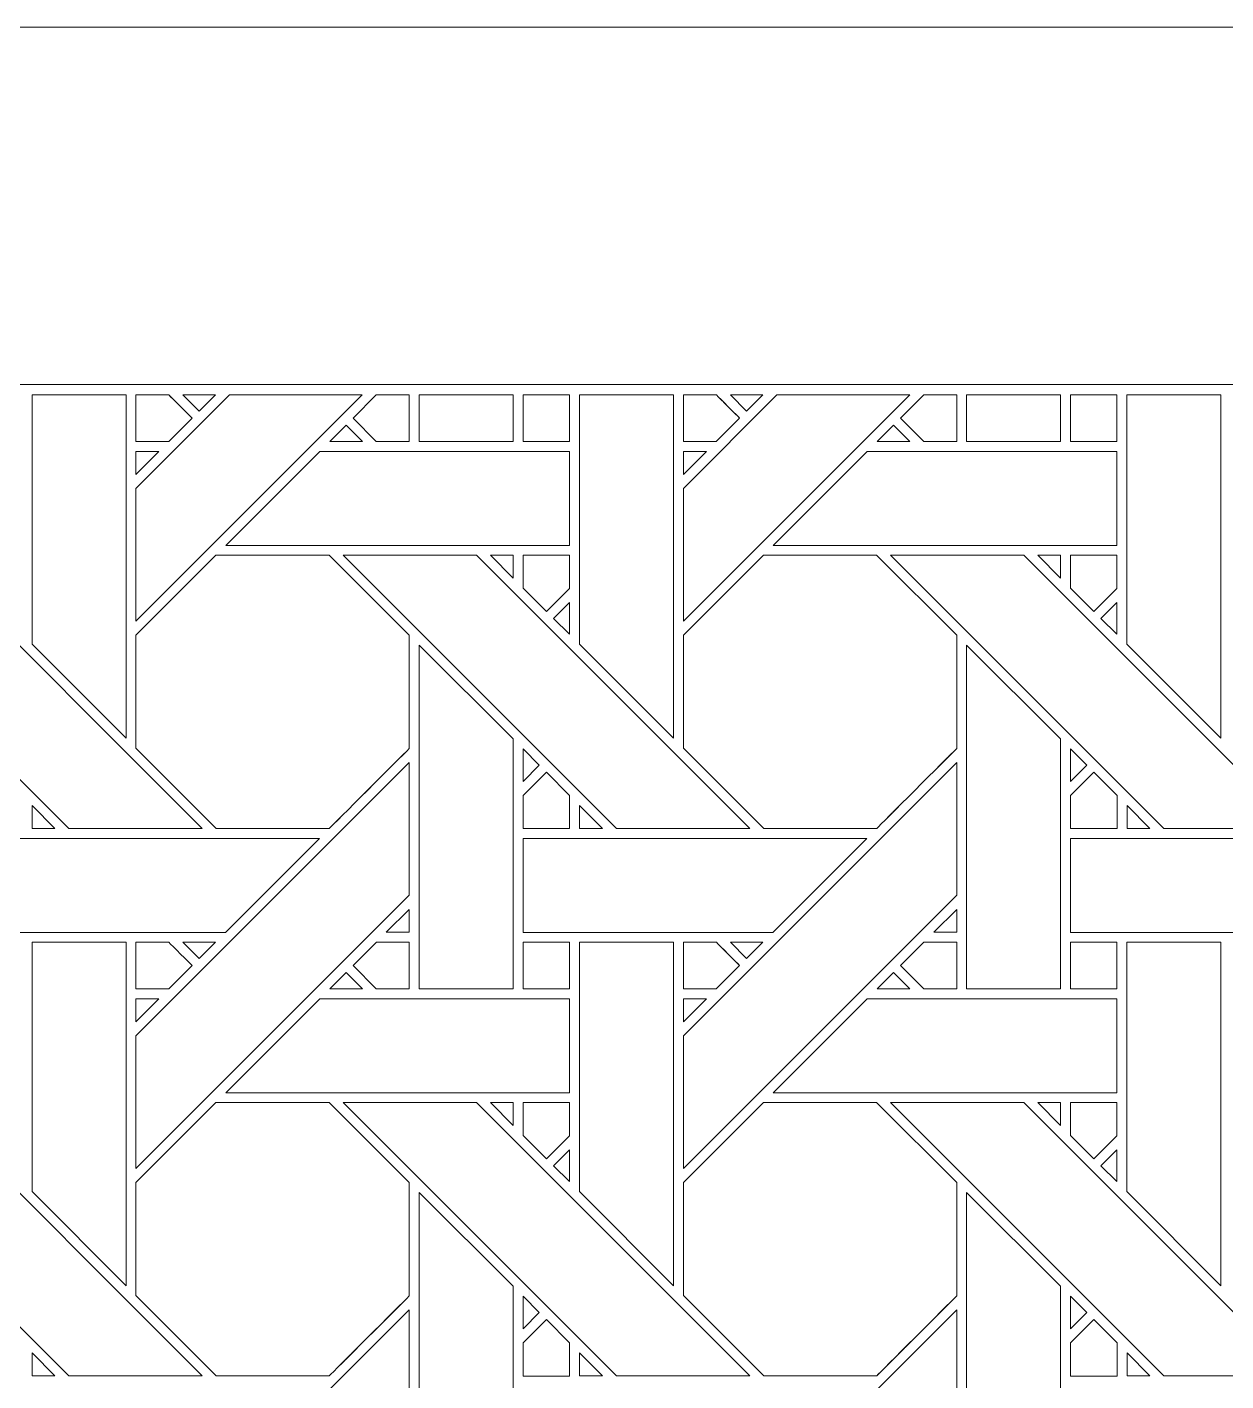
# Model space of a CAD drawing. Header units: inches. Extents: x 4.4 to 20.4, y 5.1 to 13.1.
# Drawn here: x 14.329 to 16.407, y 10.748 to 13.095 of the extents above; entities that cross this region are included whole.
import ezdxf

# ---------------------------------------------------------------- set-up
doc = ezdxf.new("R2010")
doc.units = ezdxf.units.IN
doc.header["$MEASUREMENT"] = 0
doc.layers.add('Design', color=7, linetype='Continuous', lineweight=0)

msp = doc.modelspace()

# ---------------------------------------------------------------- linework, layer by layer
at = {"layer": 'Design'}
for points, knots in [([(4.3829, 13.0948), (4.3829, 13.0948), (4.3829, 5.0948), (4.3829, 5.0948), (4.3829, 5.0948), (20.3829, 5.0948), (20.3829, 5.0948), (20.3829, 5.0948), (20.3829, 13.0948), (20.3829, 13.0948), (20.3829, 13.0948), (4.3829, 13.0948), (4.3829, 13.0948)], [0, 0, 0, 0, 1, 1, 1, 2, 2, 2, 3, 3, 3, 4, 4, 4, 4]), ([(5.0119, 5.7183), (5.0119, 5.7183), (19.7539, 5.7183), (19.7539, 5.7183), (19.7539, 5.7183), (19.7539, 12.4753), (19.7539, 12.4753), (19.7539, 12.4753), (5.0119, 12.4753), (5.0119, 12.4753), (5.0119, 12.4753), (5.0119, 5.7183), (5.0119, 5.7183)], [0, 0, 0, 0, 1, 1, 1, 2, 2, 2, 3, 3, 3, 4, 4, 4, 4]), ([(14.3378, 12.4572), (14.3378, 12.4572), (14.5007, 12.4572), (14.5007, 12.4572), (14.5007, 12.4572), (14.5007, 11.8621), (14.5007, 11.8621), (14.5007, 11.8621), (14.3378, 12.025), (14.3378, 12.025), (14.3378, 12.025), (14.3378, 12.4572), (14.3378, 12.4572)], [0, 0, 0, 0, 1, 1, 1, 2, 2, 2, 3, 3, 3, 4, 4, 4, 4]), ([(14.6153, 12.4169), (14.6153, 12.4169), (14.5748, 12.3765), (14.5748, 12.3765), (14.5748, 12.3765), (14.5179, 12.3765), (14.5179, 12.3765), (14.5179, 12.3765), (14.5179, 12.4572), (14.5179, 12.4572), (14.5179, 12.4572), (14.575, 12.4572), (14.575, 12.4572), (14.5802, 12.452), (14.6108, 12.4213), (14.6153, 12.4169)], [0, 0, 0, 0, 1, 1, 1, 2, 2, 2, 3, 3, 3, 4, 4, 4, 5, 5, 5, 5]), ([(14.5179, 12.2951), (14.5179, 12.2951), (14.68, 12.4572), (14.68, 12.4572), (14.68, 12.4572), (14.9101, 12.4572), (14.9101, 12.4572), (14.9101, 12.4572), (14.5179, 12.065), (14.5179, 12.065), (14.5179, 12.065), (14.5179, 12.2951), (14.5179, 12.2951)], [0, 0, 0, 0, 1, 1, 1, 2, 2, 2, 3, 3, 3, 4, 4, 4, 4]), ([(14.5179, 12.4572), (14.5179, 12.4572), (14.575, 12.4572), (14.575, 12.4572), (14.5803, 12.4519), (14.611, 12.4212), (14.6153, 12.4169), (14.6153, 12.4169), (14.5748, 12.3765), (14.5748, 12.3765), (14.5748, 12.3765), (14.5179, 12.3765), (14.5179, 12.3765), (14.5179, 12.3765), (14.5179, 12.4572), (14.5179, 12.4572)], [0, 0, 0, 0, 1, 1, 1, 2, 2, 2, 3, 3, 3, 4, 4, 4, 5, 5, 5, 5]), ([(14.6558, 12.4572), (14.6558, 12.4572), (14.6275, 12.429), (14.6275, 12.429), (14.6275, 12.429), (14.5993, 12.4572), (14.5993, 12.4572), (14.5993, 12.4572), (14.6558, 12.4572), (14.6558, 12.4572)], [0, 0, 0, 0, 1, 1, 1, 2, 2, 2, 3, 3, 3, 3]), ([(14.9915, 12.4572), (14.9915, 12.4572), (14.9915, 12.3764), (14.9915, 12.3764), (14.9915, 12.3764), (14.9344, 12.3764), (14.9344, 12.3764), (14.9344, 12.3764), (14.8941, 12.4168), (14.8941, 12.4168), (14.8941, 12.4168), (14.9344, 12.4572), (14.9344, 12.4572), (14.9344, 12.4572), (14.9915, 12.4572), (14.9915, 12.4572)], [0, 0, 0, 0, 1, 1, 1, 2, 2, 2, 3, 3, 3, 4, 4, 4, 5, 5, 5, 5]), ([(14.9915, 12.4572), (14.9915, 12.4572), (14.9915, 12.3764), (14.9915, 12.3764), (14.9915, 12.3764), (14.9344, 12.3764), (14.9344, 12.3764), (14.9344, 12.3764), (14.8941, 12.4168), (14.8941, 12.4168), (14.8941, 12.4168), (14.9344, 12.4572), (14.9344, 12.4572), (14.9344, 12.4572), (14.9915, 12.4572), (14.9915, 12.4572)], [0, 0, 0, 0, 1, 1, 1, 2, 2, 2, 3, 3, 3, 4, 4, 4, 5, 5, 5, 5]), ([(15.0087, 12.4572), (15.0087, 12.4572), (15.1714, 12.4572), (15.1714, 12.4572), (15.1714, 12.4572), (15.1714, 12.3764), (15.1714, 12.3764), (15.1714, 12.3764), (15.0087, 12.3764), (15.0087, 12.3764), (15.0087, 12.3764), (15.0087, 12.4572), (15.0087, 12.4572)], [0, 0, 0, 0, 1, 1, 1, 2, 2, 2, 3, 3, 3, 4, 4, 4, 4]), ([(15.269, 12.3764), (15.269, 12.3764), (15.1887, 12.3764), (15.1887, 12.3764), (15.1887, 12.3764), (15.1887, 12.4572), (15.1887, 12.4572), (15.1887, 12.4572), (15.269, 12.4572), (15.269, 12.4572), (15.269, 12.4572), (15.269, 12.3764), (15.269, 12.3764)], [0, 0, 0, 0, 1, 1, 1, 2, 2, 2, 3, 3, 3, 4, 4, 4, 4]), ([(15.1887, 12.4572), (15.1887, 12.4572), (15.269, 12.4572), (15.269, 12.4572), (15.269, 12.4572), (15.269, 12.3764), (15.269, 12.3764), (15.269, 12.3764), (15.1887, 12.3764), (15.1887, 12.3764), (15.1887, 12.3764), (15.1887, 12.4572), (15.1887, 12.4572)], [0, 0, 0, 0, 1, 1, 1, 2, 2, 2, 3, 3, 3, 4, 4, 4, 4]), ([(15.2865, 12.4572), (15.2865, 12.4572), (15.4494, 12.4572), (15.4494, 12.4572), (15.4494, 12.4572), (15.4494, 11.8621), (15.4494, 11.8621), (15.4494, 11.8621), (15.2865, 12.025), (15.2865, 12.025), (15.2865, 12.025), (15.2865, 12.4572), (15.2865, 12.4572)], [0, 0, 0, 0, 1, 1, 1, 2, 2, 2, 3, 3, 3, 4, 4, 4, 4]), ([(15.564, 12.4169), (15.564, 12.4169), (15.5236, 12.3765), (15.5236, 12.3765), (15.5236, 12.3765), (15.4666, 12.3765), (15.4666, 12.3765), (15.4666, 12.3765), (15.4666, 12.4572), (15.4666, 12.4572), (15.4666, 12.4572), (15.5237, 12.4572), (15.5237, 12.4572), (15.5289, 12.452), (15.5596, 12.4213), (15.564, 12.4169)], [0, 0, 0, 0, 1, 1, 1, 2, 2, 2, 3, 3, 3, 4, 4, 4, 5, 5, 5, 5]), ([(15.4666, 12.2951), (15.4666, 12.2951), (15.6287, 12.4572), (15.6287, 12.4572), (15.6287, 12.4572), (15.8588, 12.4572), (15.8588, 12.4572), (15.8588, 12.4572), (15.4666, 12.065), (15.4666, 12.065), (15.4666, 12.065), (15.4666, 12.2951), (15.4666, 12.2951)], [0, 0, 0, 0, 1, 1, 1, 2, 2, 2, 3, 3, 3, 4, 4, 4, 4]), ([(15.4666, 12.4572), (15.4666, 12.4572), (15.5237, 12.4572), (15.5237, 12.4572), (15.5294, 12.4516), (15.564, 12.4169), (15.564, 12.4169), (15.564, 12.4169), (15.5236, 12.3765), (15.5236, 12.3765), (15.5236, 12.3765), (15.4666, 12.3765), (15.4666, 12.3765), (15.4666, 12.3765), (15.4666, 12.4572), (15.4666, 12.4572)], [0, 0, 0, 0, 1, 1, 1, 2, 2, 2, 3, 3, 3, 4, 4, 4, 5, 5, 5, 5]), ([(15.6045, 12.4572), (15.6045, 12.4572), (15.5762, 12.429), (15.5762, 12.429), (15.5762, 12.429), (15.548, 12.4572), (15.548, 12.4572), (15.548, 12.4572), (15.6045, 12.4572), (15.6045, 12.4572)], [0, 0, 0, 0, 1, 1, 1, 2, 2, 2, 3, 3, 3, 3]), ([(15.9403, 12.4572), (15.9403, 12.4572), (15.9403, 12.3764), (15.9403, 12.3764), (15.9403, 12.3764), (15.8832, 12.3764), (15.8832, 12.3764), (15.8832, 12.3764), (15.8428, 12.4168), (15.8428, 12.4168), (15.8428, 12.4168), (15.8832, 12.4572), (15.8832, 12.4572), (15.8832, 12.4572), (15.9403, 12.4572), (15.9403, 12.4572)], [0, 0, 0, 0, 1, 1, 1, 2, 2, 2, 3, 3, 3, 4, 4, 4, 5, 5, 5, 5]), ([(15.9403, 12.4572), (15.9403, 12.4572), (15.9403, 12.3764), (15.9403, 12.3764), (15.9403, 12.3764), (15.8832, 12.3764), (15.8832, 12.3764), (15.8832, 12.3764), (15.8428, 12.4168), (15.8428, 12.4168), (15.8428, 12.4168), (15.8832, 12.4572), (15.8832, 12.4572), (15.8832, 12.4572), (15.9403, 12.4572), (15.9403, 12.4572)], [0, 0, 0, 0, 1, 1, 1, 2, 2, 2, 3, 3, 3, 4, 4, 4, 5, 5, 5, 5]), ([(15.9574, 12.4572), (15.9574, 12.4572), (16.1201, 12.4572), (16.1201, 12.4572), (16.1201, 12.4572), (16.1201, 12.3764), (16.1201, 12.3764), (16.1201, 12.3764), (15.9574, 12.3764), (15.9574, 12.3764), (15.9574, 12.3764), (15.9574, 12.4572), (15.9574, 12.4572)], [0, 0, 0, 0, 1, 1, 1, 2, 2, 2, 3, 3, 3, 4, 4, 4, 4]), ([(16.2177, 12.3764), (16.2177, 12.3764), (16.1375, 12.3764), (16.1375, 12.3764), (16.1375, 12.3764), (16.1375, 12.4572), (16.1375, 12.4572), (16.1375, 12.4572), (16.2177, 12.4572), (16.2177, 12.4572), (16.2177, 12.4572), (16.2177, 12.3764), (16.2177, 12.3764)], [0, 0, 0, 0, 1, 1, 1, 2, 2, 2, 3, 3, 3, 4, 4, 4, 4]), ([(16.1375, 12.4572), (16.1375, 12.4572), (16.2177, 12.4572), (16.2177, 12.4572), (16.2177, 12.4572), (16.2177, 12.3764), (16.2177, 12.3764), (16.2177, 12.3764), (16.1375, 12.3764), (16.1375, 12.3764), (16.1375, 12.3764), (16.1375, 12.4572), (16.1375, 12.4572)], [0, 0, 0, 0, 1, 1, 1, 2, 2, 2, 3, 3, 3, 4, 4, 4, 4]), ([(16.2352, 12.4572), (16.2352, 12.4572), (16.3982, 12.4572), (16.3982, 12.4572), (16.3982, 12.4572), (16.3982, 11.8621), (16.3982, 11.8621), (16.3982, 11.8621), (16.2352, 12.025), (16.2352, 12.025), (16.2352, 12.025), (16.2352, 12.4572), (16.2352, 12.4572)], [0, 0, 0, 0, 1, 1, 1, 2, 2, 2, 3, 3, 3, 4, 4, 4, 4]), ([(14.8537, 12.3764), (14.8537, 12.3764), (14.8819, 12.4047), (14.8819, 12.4047), (14.8819, 12.4047), (14.9102, 12.3764), (14.9102, 12.3764), (14.9102, 12.3764), (14.8537, 12.3764), (14.8537, 12.3764)], [0, 0, 0, 0, 1, 1, 1, 2, 2, 2, 3, 3, 3, 3]), ([(15.8024, 12.3764), (15.8024, 12.3764), (15.8307, 12.4047), (15.8307, 12.4047), (15.8307, 12.4047), (15.8589, 12.3764), (15.8589, 12.3764), (15.8589, 12.3764), (15.8024, 12.3764), (15.8024, 12.3764)], [0, 0, 0, 0, 1, 1, 1, 2, 2, 2, 3, 3, 3, 3]), ([(14.5179, 12.3593), (14.5179, 12.3593), (14.5577, 12.3593), (14.5577, 12.3593), (14.5577, 12.3593), (14.5179, 12.3194), (14.5179, 12.3194), (14.5179, 12.3194), (14.5179, 12.3593), (14.5179, 12.3593)], [0, 0, 0, 0, 1, 1, 1, 2, 2, 2, 3, 3, 3, 3]), ([(15.269, 12.3593), (15.269, 12.3593), (15.269, 12.1965), (15.269, 12.1965), (15.269, 12.1965), (14.6737, 12.1965), (14.6737, 12.1965), (14.6737, 12.1965), (14.8365, 12.3593), (14.8365, 12.3593), (14.8365, 12.3593), (15.269, 12.3593), (15.269, 12.3593)], [0, 0, 0, 0, 1, 1, 1, 2, 2, 2, 3, 3, 3, 4, 4, 4, 4]), ([(15.4666, 12.3593), (15.4666, 12.3593), (15.5064, 12.3593), (15.5064, 12.3593), (15.5064, 12.3593), (15.4666, 12.3195), (15.4666, 12.3195), (15.4666, 12.3195), (15.4666, 12.3593), (15.4666, 12.3593)], [0, 0, 0, 0, 1, 1, 1, 2, 2, 2, 3, 3, 3, 3]), ([(16.2177, 12.3593), (16.2177, 12.3593), (16.2177, 12.1965), (16.2177, 12.1965), (16.2177, 12.1965), (15.6224, 12.1965), (15.6224, 12.1965), (15.6224, 12.1965), (15.7853, 12.3593), (15.7853, 12.3593), (15.7853, 12.3593), (16.2177, 12.3593), (16.2177, 12.3593)], [0, 0, 0, 0, 1, 1, 1, 2, 2, 2, 3, 3, 3, 4, 4, 4, 4]), ([(14.6329, 11.7057), (14.6329, 11.7057), (14.4018, 11.7057), (14.4018, 11.7057), (14.4018, 11.7057), (13.9283, 12.1793), (13.9283, 12.1793), (13.9283, 12.1793), (14.1592, 12.1793), (14.1592, 12.1793), (14.1592, 12.1793), (14.6329, 11.7057), (14.6329, 11.7057)], [0, 0, 0, 0, 1, 1, 1, 2, 2, 2, 3, 3, 3, 4, 4, 4, 4]), ([(14.8528, 11.7057), (14.8528, 11.7057), (14.6571, 11.7057), (14.6571, 11.7057), (14.6571, 11.7057), (14.5179, 11.845), (14.5179, 11.845), (14.5179, 11.845), (14.5179, 12.0406), (14.5179, 12.0406), (14.5179, 12.0406), (14.6566, 12.1794), (14.6566, 12.1794), (14.6566, 12.1794), (14.8528, 12.1794), (14.8528, 12.1794), (14.8528, 12.1794), (14.9915, 12.0406), (14.9915, 12.0406), (14.9915, 12.0406), (14.9915, 11.8444), (14.9915, 11.8444), (14.9737, 11.8265), (14.8618, 11.7147), (14.8528, 11.7057)], [0, 0, 0, 0, 1, 1, 1, 2, 2, 2, 3, 3, 3, 4, 4, 4, 5, 5, 5, 6, 6, 6, 7, 7, 7, 8, 8, 8, 8]), ([(14.8528, 12.1794), (14.8528, 12.1794), (14.9915, 12.0406), (14.9915, 12.0406), (14.9915, 12.0406), (14.9915, 11.8444), (14.9915, 11.8444), (14.9738, 11.8266), (14.8619, 11.7148), (14.8528, 11.7057), (14.8528, 11.7057), (14.6571, 11.7057), (14.6571, 11.7057), (14.6571, 11.7057), (14.5179, 11.845), (14.5179, 11.845), (14.5179, 11.845), (14.5179, 12.0406), (14.5179, 12.0406), (14.5179, 12.0406), (14.6566, 12.1794), (14.6566, 12.1794), (14.6566, 12.1794), (14.8528, 12.1794), (14.8528, 12.1794)], [0, 0, 0, 0, 1, 1, 1, 2, 2, 2, 3, 3, 3, 4, 4, 4, 5, 5, 5, 6, 6, 6, 7, 7, 7, 8, 8, 8, 8]), ([(15.5816, 11.7057), (15.5816, 11.7057), (15.3506, 11.7057), (15.3506, 11.7057), (15.3506, 11.7057), (14.877, 12.1793), (14.877, 12.1793), (14.877, 12.1793), (15.1079, 12.1793), (15.1079, 12.1793), (15.1079, 12.1793), (15.5816, 11.7057), (15.5816, 11.7057)], [0, 0, 0, 0, 1, 1, 1, 2, 2, 2, 3, 3, 3, 4, 4, 4, 4]), ([(15.1321, 12.1793), (15.1321, 12.1793), (15.1715, 12.1793), (15.1715, 12.1793), (15.1715, 12.1793), (15.1715, 12.1395), (15.1715, 12.1395), (15.1715, 12.1395), (15.1321, 12.1793), (15.1321, 12.1793)], [0, 0, 0, 0, 1, 1, 1, 2, 2, 2, 3, 3, 3, 3]), ([(15.1887, 12.1222), (15.1887, 12.1222), (15.1887, 12.1794), (15.1887, 12.1794), (15.1887, 12.1794), (15.269, 12.1794), (15.269, 12.1794), (15.269, 12.1794), (15.269, 12.1218), (15.269, 12.1218), (15.269, 12.1218), (15.2291, 12.0818), (15.2291, 12.0818), (15.2291, 12.0818), (15.1887, 12.1222), (15.1887, 12.1222)], [0, 0, 0, 0, 1, 1, 1, 2, 2, 2, 3, 3, 3, 4, 4, 4, 5, 5, 5, 5]), ([(15.269, 12.1218), (15.269, 12.1218), (15.2291, 12.0818), (15.2291, 12.0818), (15.2291, 12.0818), (15.1887, 12.1222), (15.1887, 12.1222), (15.1887, 12.1222), (15.1887, 12.1794), (15.1887, 12.1794), (15.1887, 12.1794), (15.269, 12.1794), (15.269, 12.1794), (15.269, 12.1794), (15.269, 12.1218), (15.269, 12.1218)], [0, 0, 0, 0, 1, 1, 1, 2, 2, 2, 3, 3, 3, 4, 4, 4, 5, 5, 5, 5]), ([(15.8016, 11.7057), (15.8016, 11.7057), (15.6058, 11.7057), (15.6058, 11.7057), (15.6058, 11.7057), (15.4666, 11.845), (15.4666, 11.845), (15.4666, 11.845), (15.4666, 12.0406), (15.4666, 12.0406), (15.4666, 12.0406), (15.6053, 12.1794), (15.6053, 12.1794), (15.6053, 12.1794), (15.8015, 12.1794), (15.8015, 12.1794), (15.8015, 12.1794), (15.9403, 12.0406), (15.9403, 12.0406), (15.9403, 12.0406), (15.9403, 11.8444), (15.9403, 11.8444), (15.9225, 11.8265), (15.8105, 11.7147), (15.8016, 11.7057)], [0, 0, 0, 0, 1, 1, 1, 2, 2, 2, 3, 3, 3, 4, 4, 4, 5, 5, 5, 6, 6, 6, 7, 7, 7, 8, 8, 8, 8]), ([(15.8015, 12.1794), (15.8015, 12.1794), (15.9403, 12.0406), (15.9403, 12.0406), (15.9403, 12.0406), (15.9403, 11.8444), (15.9403, 11.8444), (15.9226, 11.8266), (15.8107, 11.7149), (15.8016, 11.7057), (15.8016, 11.7057), (15.6058, 11.7057), (15.6058, 11.7057), (15.6058, 11.7057), (15.4666, 11.845), (15.4666, 11.845), (15.4666, 11.845), (15.4666, 12.0406), (15.4666, 12.0406), (15.4666, 12.0406), (15.6053, 12.1794), (15.6053, 12.1794), (15.6053, 12.1794), (15.8015, 12.1794), (15.8015, 12.1794)], [0, 0, 0, 0, 1, 1, 1, 2, 2, 2, 3, 3, 3, 4, 4, 4, 5, 5, 5, 6, 6, 6, 7, 7, 7, 8, 8, 8, 8]), ([(16.5303, 11.7057), (16.5303, 11.7057), (16.2993, 11.7057), (16.2993, 11.7057), (16.2993, 11.7057), (15.8257, 12.1793), (15.8257, 12.1793), (15.8257, 12.1793), (16.0567, 12.1793), (16.0567, 12.1793), (16.0567, 12.1793), (16.5303, 11.7057), (16.5303, 11.7057)], [0, 0, 0, 0, 1, 1, 1, 2, 2, 2, 3, 3, 3, 4, 4, 4, 4]), ([(16.0808, 12.1793), (16.0808, 12.1793), (16.1202, 12.1793), (16.1202, 12.1793), (16.1202, 12.1793), (16.1202, 12.1395), (16.1202, 12.1395), (16.1202, 12.1395), (16.0808, 12.1793), (16.0808, 12.1793)], [0, 0, 0, 0, 1, 1, 1, 2, 2, 2, 3, 3, 3, 3]), ([(16.1375, 12.1222), (16.1375, 12.1222), (16.1375, 12.1794), (16.1375, 12.1794), (16.1375, 12.1794), (16.2177, 12.1794), (16.2177, 12.1794), (16.2177, 12.1794), (16.2177, 12.1218), (16.2177, 12.1218), (16.2177, 12.1218), (16.1778, 12.0818), (16.1778, 12.0818), (16.1778, 12.0818), (16.1375, 12.1222), (16.1375, 12.1222)], [0, 0, 0, 0, 1, 1, 1, 2, 2, 2, 3, 3, 3, 4, 4, 4, 5, 5, 5, 5]), ([(16.2177, 12.1218), (16.2177, 12.1218), (16.1778, 12.0818), (16.1778, 12.0818), (16.1778, 12.0818), (16.1375, 12.1222), (16.1375, 12.1222), (16.1375, 12.1222), (16.1375, 12.1794), (16.1375, 12.1794), (16.1375, 12.1794), (16.2177, 12.1794), (16.2177, 12.1794), (16.2177, 12.1794), (16.2177, 12.1218), (16.2177, 12.1218)], [0, 0, 0, 0, 1, 1, 1, 2, 2, 2, 3, 3, 3, 4, 4, 4, 5, 5, 5, 5]), ([(15.2412, 12.0697), (15.2412, 12.0697), (15.269, 12.0975), (15.269, 12.0975), (15.269, 12.0975), (15.269, 12.0423), (15.269, 12.0423), (15.269, 12.0423), (15.2412, 12.0697), (15.2412, 12.0697)], [0, 0, 0, 0, 1, 1, 1, 2, 2, 2, 3, 3, 3, 3]), ([(16.1899, 12.0697), (16.1899, 12.0697), (16.2177, 12.0975), (16.2177, 12.0975), (16.2177, 12.0975), (16.2177, 12.0423), (16.2177, 12.0423), (16.2177, 12.0423), (16.1899, 12.0697), (16.1899, 12.0697)], [0, 0, 0, 0, 1, 1, 1, 2, 2, 2, 3, 3, 3, 3]), ([(15.0087, 11.4277), (15.0087, 11.4277), (15.0087, 12.0235), (15.0087, 12.0235), (15.0087, 12.0235), (15.1714, 11.8614), (15.1714, 11.8614), (15.1714, 11.8614), (15.1714, 11.4277), (15.1714, 11.4277), (15.1714, 11.4277), (15.0087, 11.4277), (15.0087, 11.4277)], [0, 0, 0, 0, 1, 1, 1, 2, 2, 2, 3, 3, 3, 4, 4, 4, 4]), ([(15.9574, 11.4277), (15.9574, 11.4277), (15.9574, 12.0235), (15.9574, 12.0235), (15.9574, 12.0235), (16.1201, 11.8614), (16.1201, 11.8614), (16.1201, 11.8614), (16.1201, 11.4277), (16.1201, 11.4277), (16.1201, 11.4277), (15.9574, 11.4277), (15.9574, 11.4277)], [0, 0, 0, 0, 1, 1, 1, 2, 2, 2, 3, 3, 3, 4, 4, 4, 4]), ([(15.1887, 11.7871), (15.1887, 11.7871), (15.1887, 11.8439), (15.1887, 11.8439), (15.1887, 11.8439), (15.2169, 11.8153), (15.2169, 11.8153), (15.2169, 11.8153), (15.1887, 11.7871), (15.1887, 11.7871)], [0, 0, 0, 0, 1, 1, 1, 2, 2, 2, 3, 3, 3, 3]), ([(16.1374, 11.7871), (16.1374, 11.7871), (16.1374, 11.8439), (16.1374, 11.8439), (16.1374, 11.8439), (16.1656, 11.8153), (16.1656, 11.8153), (16.1656, 11.8153), (16.1374, 11.7871), (16.1374, 11.7871)], [0, 0, 0, 0, 1, 1, 1, 2, 2, 2, 3, 3, 3, 3]), ([(14.9915, 11.5899), (14.9915, 11.5899), (14.5179, 11.1163), (14.5179, 11.1163), (14.5179, 11.1163), (14.5179, 11.3464), (14.5179, 11.3464), (14.5179, 11.3464), (14.9915, 11.82), (14.9915, 11.82), (14.9915, 11.82), (14.9915, 11.5899), (14.9915, 11.5899)], [0, 0, 0, 0, 1, 1, 1, 2, 2, 2, 3, 3, 3, 4, 4, 4, 4]), ([(15.1887, 11.7055), (15.1887, 11.7055), (15.1887, 11.7628), (15.1887, 11.7628), (15.1887, 11.7628), (15.2291, 11.8031), (15.2291, 11.8031), (15.2291, 11.8031), (15.2694, 11.7628), (15.2694, 11.7628), (15.2694, 11.7628), (15.2694, 11.7055), (15.2694, 11.7055), (15.2694, 11.7055), (15.1887, 11.7055), (15.1887, 11.7055)], [0, 0, 0, 0, 1, 1, 1, 2, 2, 2, 3, 3, 3, 4, 4, 4, 5, 5, 5, 5]), ([(15.2291, 11.8031), (15.2291, 11.8031), (15.2694, 11.7628), (15.2694, 11.7628), (15.2694, 11.7628), (15.2694, 11.7055), (15.2694, 11.7055), (15.2694, 11.7055), (15.1887, 11.7055), (15.1887, 11.7055), (15.1887, 11.7055), (15.1887, 11.7628), (15.1887, 11.7628), (15.1887, 11.7628), (15.2291, 11.8031), (15.2291, 11.8031)], [0, 0, 0, 0, 1, 1, 1, 2, 2, 2, 3, 3, 3, 4, 4, 4, 5, 5, 5, 5]), ([(15.9403, 11.5899), (15.9403, 11.5899), (15.4666, 11.1163), (15.4666, 11.1163), (15.4666, 11.1163), (15.4666, 11.3464), (15.4666, 11.3464), (15.4666, 11.3464), (15.9403, 11.82), (15.9403, 11.82), (15.9403, 11.82), (15.9403, 11.5899), (15.9403, 11.5899)], [0, 0, 0, 0, 1, 1, 1, 2, 2, 2, 3, 3, 3, 4, 4, 4, 4]), ([(16.1375, 11.7055), (16.1375, 11.7055), (16.1375, 11.7628), (16.1375, 11.7628), (16.1375, 11.7628), (16.1778, 11.8031), (16.1778, 11.8031), (16.1778, 11.8031), (16.2181, 11.7628), (16.2181, 11.7628), (16.2181, 11.7628), (16.2181, 11.7055), (16.2181, 11.7055), (16.2181, 11.7055), (16.1375, 11.7055), (16.1375, 11.7055)], [0, 0, 0, 0, 1, 1, 1, 2, 2, 2, 3, 3, 3, 4, 4, 4, 5, 5, 5, 5]), ([(16.2181, 11.7055), (16.2181, 11.7055), (16.1375, 11.7055), (16.1375, 11.7055), (16.1375, 11.7055), (16.1375, 11.7628), (16.1375, 11.7628), (16.1375, 11.7628), (16.1778, 11.8031), (16.1778, 11.8031), (16.1778, 11.8031), (16.2181, 11.7628), (16.2181, 11.7628), (16.2181, 11.7628), (16.2181, 11.7055), (16.2181, 11.7055)], [0, 0, 0, 0, 1, 1, 1, 2, 2, 2, 3, 3, 3, 4, 4, 4, 5, 5, 5, 5]), ([(14.3379, 11.7057), (14.3379, 11.7057), (14.3379, 11.7455), (14.3379, 11.7455), (14.3379, 11.7455), (14.3776, 11.7057), (14.3776, 11.7057), (14.3776, 11.7057), (14.3379, 11.7057), (14.3379, 11.7057)], [0, 0, 0, 0, 1, 1, 1, 2, 2, 2, 3, 3, 3, 3]), ([(15.2866, 11.7057), (15.2866, 11.7057), (15.2866, 11.7455), (15.2866, 11.7455), (15.2866, 11.7455), (15.3264, 11.7057), (15.3264, 11.7057), (15.3264, 11.7057), (15.2866, 11.7057), (15.2866, 11.7057)], [0, 0, 0, 0, 1, 1, 1, 2, 2, 2, 3, 3, 3, 3]), ([(16.2354, 11.7057), (16.2354, 11.7057), (16.2354, 11.7455), (16.2354, 11.7455), (16.2354, 11.7455), (16.2751, 11.7057), (16.2751, 11.7057), (16.2751, 11.7057), (16.2354, 11.7057), (16.2354, 11.7057)], [0, 0, 0, 0, 1, 1, 1, 2, 2, 2, 3, 3, 3, 3]), ([(14.8357, 11.6884), (14.8357, 11.6884), (14.673, 11.5257), (14.673, 11.5257), (14.673, 11.5257), (14.24, 11.5257), (14.24, 11.5257), (14.24, 11.5257), (14.24, 11.6884), (14.24, 11.6884), (14.24, 11.6884), (14.8357, 11.6884), (14.8357, 11.6884)], [0, 0, 0, 0, 1, 1, 1, 2, 2, 2, 3, 3, 3, 4, 4, 4, 4]), ([(15.7844, 11.6884), (15.7844, 11.6884), (15.6217, 11.5257), (15.6217, 11.5257), (15.6217, 11.5257), (15.1887, 11.5257), (15.1887, 11.5257), (15.1887, 11.5257), (15.1887, 11.6884), (15.1887, 11.6884), (15.1887, 11.6884), (15.7844, 11.6884), (15.7844, 11.6884)], [0, 0, 0, 0, 1, 1, 1, 2, 2, 2, 3, 3, 3, 4, 4, 4, 4]), ([(16.7332, 11.6884), (16.7332, 11.6884), (16.5704, 11.5257), (16.5704, 11.5257), (16.5704, 11.5257), (16.1375, 11.5257), (16.1375, 11.5257), (16.1375, 11.5257), (16.1375, 11.6884), (16.1375, 11.6884), (16.1375, 11.6884), (16.7332, 11.6884), (16.7332, 11.6884)], [0, 0, 0, 0, 1, 1, 1, 2, 2, 2, 3, 3, 3, 4, 4, 4, 4]), ([(14.9517, 11.5258), (14.9517, 11.5258), (14.9915, 11.5655), (14.9915, 11.5655), (14.9915, 11.5655), (14.9915, 11.5258), (14.9915, 11.5258), (14.9915, 11.5258), (14.9517, 11.5258), (14.9517, 11.5258)], [0, 0, 0, 0, 1, 1, 1, 2, 2, 2, 3, 3, 3, 3]), ([(15.9005, 11.5258), (15.9005, 11.5258), (15.9403, 11.5655), (15.9403, 11.5655), (15.9403, 11.5655), (15.9403, 11.5258), (15.9403, 11.5258), (15.9403, 11.5258), (15.9005, 11.5258), (15.9005, 11.5258)], [0, 0, 0, 0, 1, 1, 1, 2, 2, 2, 3, 3, 3, 3]), ([(14.3378, 11.0763), (14.3378, 11.0763), (14.3378, 11.5085), (14.3378, 11.5085), (14.3378, 11.5085), (14.5007, 11.5085), (14.5007, 11.5085), (14.5007, 11.5085), (14.5007, 10.9133), (14.5007, 10.9133), (14.5007, 10.9133), (14.3378, 11.0763), (14.3378, 11.0763)], [0, 0, 0, 0, 1, 1, 1, 2, 2, 2, 3, 3, 3, 4, 4, 4, 4]), ([(14.5179, 11.4277), (14.5179, 11.4277), (14.5179, 11.5085), (14.5179, 11.5085), (14.5179, 11.5085), (14.5749, 11.5085), (14.5749, 11.5085), (14.5801, 11.5034), (14.6108, 11.4726), (14.6153, 11.4681), (14.6153, 11.4681), (14.5748, 11.4277), (14.5748, 11.4277), (14.5748, 11.4277), (14.5179, 11.4277), (14.5179, 11.4277)], [0, 0, 0, 0, 1, 1, 1, 2, 2, 2, 3, 3, 3, 4, 4, 4, 5, 5, 5, 5]), ([(14.6153, 11.4681), (14.6153, 11.4681), (14.5748, 11.4277), (14.5748, 11.4277), (14.5748, 11.4277), (14.5179, 11.4277), (14.5179, 11.4277), (14.5179, 11.4277), (14.5179, 11.5085), (14.5179, 11.5085), (14.5179, 11.5085), (14.5749, 11.5085), (14.5749, 11.5085), (14.58, 11.5035), (14.6107, 11.4727), (14.6153, 11.4681)], [0, 0, 0, 0, 1, 1, 1, 2, 2, 2, 3, 3, 3, 4, 4, 4, 5, 5, 5, 5]), ([(14.5993, 11.5085), (14.5993, 11.5085), (14.6557, 11.5085), (14.6557, 11.5085), (14.6557, 11.5085), (14.6275, 11.4803), (14.6275, 11.4803), (14.6275, 11.4803), (14.5993, 11.5085), (14.5993, 11.5085)], [0, 0, 0, 0, 1, 1, 1, 2, 2, 2, 3, 3, 3, 3]), ([(14.9344, 11.4277), (14.9344, 11.4277), (14.8941, 11.4681), (14.8941, 11.4681), (14.8941, 11.4681), (14.9345, 11.5085), (14.9345, 11.5085), (14.9345, 11.5085), (14.9915, 11.5085), (14.9915, 11.5085), (14.9915, 11.5085), (14.9915, 11.4277), (14.9915, 11.4277), (14.9915, 11.4277), (14.9344, 11.4277), (14.9344, 11.4277)], [0, 0, 0, 0, 1, 1, 1, 2, 2, 2, 3, 3, 3, 4, 4, 4, 5, 5, 5, 5]), ([(14.9915, 11.4277), (14.9915, 11.4277), (14.9344, 11.4277), (14.9344, 11.4277), (14.9344, 11.4277), (14.8941, 11.4681), (14.8941, 11.4681), (14.8941, 11.4681), (14.9345, 11.5085), (14.9345, 11.5085), (14.9345, 11.5085), (14.9915, 11.5085), (14.9915, 11.5085), (14.9915, 11.5085), (14.9915, 11.4277), (14.9915, 11.4277)], [0, 0, 0, 0, 1, 1, 1, 2, 2, 2, 3, 3, 3, 4, 4, 4, 5, 5, 5, 5]), ([(15.1887, 11.4277), (15.1887, 11.4277), (15.1887, 11.5085), (15.1887, 11.5085), (15.1887, 11.5085), (15.269, 11.5085), (15.269, 11.5085), (15.269, 11.5085), (15.269, 11.4277), (15.269, 11.4277), (15.269, 11.4277), (15.1887, 11.4277), (15.1887, 11.4277)], [0, 0, 0, 0, 1, 1, 1, 2, 2, 2, 3, 3, 3, 4, 4, 4, 4]), ([(15.1887, 11.4277), (15.1887, 11.4277), (15.1887, 11.5085), (15.1887, 11.5085), (15.1887, 11.5085), (15.269, 11.5085), (15.269, 11.5085), (15.269, 11.5085), (15.269, 11.4277), (15.269, 11.4277), (15.269, 11.4277), (15.1887, 11.4277), (15.1887, 11.4277)], [0, 0, 0, 0, 1, 1, 1, 2, 2, 2, 3, 3, 3, 4, 4, 4, 4]), ([(15.2865, 11.0763), (15.2865, 11.0763), (15.2865, 11.5085), (15.2865, 11.5085), (15.2865, 11.5085), (15.4494, 11.5085), (15.4494, 11.5085), (15.4494, 11.5085), (15.4494, 10.9133), (15.4494, 10.9133), (15.4494, 10.9133), (15.2865, 11.0763), (15.2865, 11.0763)], [0, 0, 0, 0, 1, 1, 1, 2, 2, 2, 3, 3, 3, 4, 4, 4, 4]), ([(15.4666, 11.4277), (15.4666, 11.4277), (15.4666, 11.5085), (15.4666, 11.5085), (15.4666, 11.5085), (15.5237, 11.5085), (15.5237, 11.5085), (15.5288, 11.5034), (15.5596, 11.4726), (15.564, 11.4681), (15.564, 11.4681), (15.5236, 11.4277), (15.5236, 11.4277), (15.5236, 11.4277), (15.4666, 11.4277), (15.4666, 11.4277)], [0, 0, 0, 0, 1, 1, 1, 2, 2, 2, 3, 3, 3, 4, 4, 4, 5, 5, 5, 5]), ([(15.5483, 11.4838), (15.5483, 11.4838), (15.564, 11.4681), (15.564, 11.4681), (15.564, 11.4681), (15.5236, 11.4277), (15.5236, 11.4277), (15.5236, 11.4277), (15.4666, 11.4277), (15.4666, 11.4277), (15.4666, 11.4277), (15.4666, 11.5085), (15.4666, 11.5085), (15.4666, 11.5085), (15.5237, 11.5085), (15.5237, 11.5085), (15.5291, 11.5031), (15.539, 11.4931), (15.5483, 11.4838)], [0, 0, 0, 0, 1, 1, 1, 2, 2, 2, 3, 3, 3, 4, 4, 4, 5, 5, 5, 6, 6, 6, 6]), ([(15.548, 11.5085), (15.548, 11.5085), (15.6045, 11.5085), (15.6045, 11.5085), (15.6045, 11.5085), (15.5762, 11.4803), (15.5762, 11.4803), (15.5762, 11.4803), (15.548, 11.5085), (15.548, 11.5085)], [0, 0, 0, 0, 1, 1, 1, 2, 2, 2, 3, 3, 3, 3]), ([(15.8832, 11.4277), (15.8832, 11.4277), (15.8428, 11.4681), (15.8428, 11.4681), (15.8428, 11.4681), (15.8832, 11.5085), (15.8832, 11.5085), (15.8832, 11.5085), (15.9403, 11.5085), (15.9403, 11.5085), (15.9403, 11.5085), (15.9403, 11.4277), (15.9403, 11.4277), (15.9403, 11.4277), (15.8832, 11.4277), (15.8832, 11.4277)], [0, 0, 0, 0, 1, 1, 1, 2, 2, 2, 3, 3, 3, 4, 4, 4, 5, 5, 5, 5]), ([(15.9403, 11.4277), (15.9403, 11.4277), (15.8832, 11.4277), (15.8832, 11.4277), (15.8832, 11.4277), (15.8428, 11.4681), (15.8428, 11.4681), (15.8428, 11.4681), (15.8832, 11.5085), (15.8832, 11.5085), (15.8832, 11.5085), (15.9403, 11.5085), (15.9403, 11.5085), (15.9403, 11.5085), (15.9403, 11.4277), (15.9403, 11.4277)], [0, 0, 0, 0, 1, 1, 1, 2, 2, 2, 3, 3, 3, 4, 4, 4, 5, 5, 5, 5]), ([(16.1375, 11.4277), (16.1375, 11.4277), (16.1375, 11.5085), (16.1375, 11.5085), (16.1375, 11.5085), (16.2177, 11.5085), (16.2177, 11.5085), (16.2177, 11.5085), (16.2177, 11.4277), (16.2177, 11.4277), (16.2177, 11.4277), (16.1375, 11.4277), (16.1375, 11.4277)], [0, 0, 0, 0, 1, 1, 1, 2, 2, 2, 3, 3, 3, 4, 4, 4, 4]), ([(16.1375, 11.4277), (16.1375, 11.4277), (16.1375, 11.5085), (16.1375, 11.5085), (16.1375, 11.5085), (16.2177, 11.5085), (16.2177, 11.5085), (16.2177, 11.5085), (16.2177, 11.4277), (16.2177, 11.4277), (16.2177, 11.4277), (16.1375, 11.4277), (16.1375, 11.4277)], [0, 0, 0, 0, 1, 1, 1, 2, 2, 2, 3, 3, 3, 4, 4, 4, 4]), ([(16.2352, 11.0763), (16.2352, 11.0763), (16.2352, 11.5085), (16.2352, 11.5085), (16.2352, 11.5085), (16.3982, 11.5085), (16.3982, 11.5085), (16.3982, 11.5085), (16.3982, 10.9133), (16.3982, 10.9133), (16.3982, 10.9133), (16.2352, 11.0763), (16.2352, 11.0763)], [0, 0, 0, 0, 1, 1, 1, 2, 2, 2, 3, 3, 3, 4, 4, 4, 4]), ([(14.8537, 11.4277), (14.8537, 11.4277), (14.8819, 11.4559), (14.8819, 11.4559), (14.8819, 11.4559), (14.9102, 11.4277), (14.9102, 11.4277), (14.9102, 11.4277), (14.8537, 11.4277), (14.8537, 11.4277)], [0, 0, 0, 0, 1, 1, 1, 2, 2, 2, 3, 3, 3, 3]), ([(15.8024, 11.4277), (15.8024, 11.4277), (15.8307, 11.4559), (15.8307, 11.4559), (15.8307, 11.4559), (15.8589, 11.4277), (15.8589, 11.4277), (15.8589, 11.4277), (15.8024, 11.4277), (15.8024, 11.4277)], [0, 0, 0, 0, 1, 1, 1, 2, 2, 2, 3, 3, 3, 3]), ([(14.5577, 11.4106), (14.5577, 11.4106), (14.5179, 11.3707), (14.5179, 11.3707), (14.5179, 11.3707), (14.5179, 11.4106), (14.5179, 11.4106), (14.5179, 11.4106), (14.5577, 11.4106), (14.5577, 11.4106)], [0, 0, 0, 0, 1, 1, 1, 2, 2, 2, 3, 3, 3, 3]), ([(15.269, 11.4105), (15.269, 11.4105), (15.269, 11.2477), (15.269, 11.2477), (15.269, 11.2477), (14.6737, 11.2477), (14.6737, 11.2477), (14.6737, 11.2477), (14.8365, 11.4105), (14.8365, 11.4105), (14.8365, 11.4105), (15.269, 11.4105), (15.269, 11.4105)], [0, 0, 0, 0, 1, 1, 1, 2, 2, 2, 3, 3, 3, 4, 4, 4, 4]), ([(15.5064, 11.4106), (15.5064, 11.4106), (15.4666, 11.3707), (15.4666, 11.3707), (15.4666, 11.3707), (15.4666, 11.4106), (15.4666, 11.4106), (15.4666, 11.4106), (15.5064, 11.4106), (15.5064, 11.4106)], [0, 0, 0, 0, 1, 1, 1, 2, 2, 2, 3, 3, 3, 3]), ([(16.2177, 11.4105), (16.2177, 11.4105), (16.2177, 11.2477), (16.2177, 11.2477), (16.2177, 11.2477), (15.6224, 11.2477), (15.6224, 11.2477), (15.6224, 11.2477), (15.7853, 11.4105), (15.7853, 11.4105), (15.7853, 11.4105), (16.2177, 11.4105), (16.2177, 11.4105)], [0, 0, 0, 0, 1, 1, 1, 2, 2, 2, 3, 3, 3, 4, 4, 4, 4]), ([(14.6329, 10.7569), (14.6329, 10.7569), (14.4018, 10.7569), (14.4018, 10.7569), (14.4018, 10.7569), (13.9283, 11.2306), (13.9283, 11.2306), (13.9283, 11.2306), (14.1592, 11.2306), (14.1592, 11.2306), (14.1592, 11.2306), (14.6329, 10.7569), (14.6329, 10.7569)], [0, 0, 0, 0, 1, 1, 1, 2, 2, 2, 3, 3, 3, 4, 4, 4, 4]), ([(14.8528, 10.757), (14.8528, 10.757), (14.6571, 10.757), (14.6571, 10.757), (14.6571, 10.757), (14.5179, 10.8962), (14.5179, 10.8962), (14.5179, 10.8962), (14.5179, 11.0919), (14.5179, 11.0919), (14.5179, 11.0919), (14.6566, 11.2306), (14.6566, 11.2306), (14.6566, 11.2306), (14.8528, 11.2306), (14.8528, 11.2306), (14.8528, 11.2306), (14.9915, 11.0919), (14.9915, 11.0919), (14.9915, 11.0919), (14.9915, 10.8957), (14.9915, 10.8957), (14.9737, 10.8777), (14.8618, 10.766), (14.8528, 10.757)], [0, 0, 0, 0, 1, 1, 1, 2, 2, 2, 3, 3, 3, 4, 4, 4, 5, 5, 5, 6, 6, 6, 7, 7, 7, 8, 8, 8, 8]), ([(14.9915, 11.0919), (14.9915, 11.0919), (14.9915, 10.8957), (14.9915, 10.8957), (14.9734, 10.8774), (14.8616, 10.7658), (14.8528, 10.757), (14.8528, 10.757), (14.6571, 10.757), (14.6571, 10.757), (14.6571, 10.757), (14.5179, 10.8962), (14.5179, 10.8962), (14.5179, 10.8962), (14.5179, 11.0919), (14.5179, 11.0919), (14.5179, 11.0919), (14.6566, 11.2306), (14.6566, 11.2306), (14.6566, 11.2306), (14.8528, 11.2306), (14.8528, 11.2306), (14.8528, 11.2306), (14.9915, 11.0919), (14.9915, 11.0919)], [0, 0, 0, 0, 1, 1, 1, 2, 2, 2, 3, 3, 3, 4, 4, 4, 5, 5, 5, 6, 6, 6, 7, 7, 7, 8, 8, 8, 8]), ([(15.5816, 10.7569), (15.5816, 10.7569), (15.3506, 10.7569), (15.3506, 10.7569), (15.3506, 10.7569), (14.877, 11.2306), (14.877, 11.2306), (14.877, 11.2306), (15.1079, 11.2306), (15.1079, 11.2306), (15.1079, 11.2306), (15.5816, 10.7569), (15.5816, 10.7569)], [0, 0, 0, 0, 1, 1, 1, 2, 2, 2, 3, 3, 3, 4, 4, 4, 4]), ([(15.1321, 11.2306), (15.1321, 11.2306), (15.1715, 11.2306), (15.1715, 11.2306), (15.1715, 11.2306), (15.1715, 11.1908), (15.1715, 11.1908), (15.1715, 11.1908), (15.1321, 11.2306), (15.1321, 11.2306)], [0, 0, 0, 0, 1, 1, 1, 2, 2, 2, 3, 3, 3, 3]), ([(15.1887, 11.1734), (15.1887, 11.1734), (15.1887, 11.2306), (15.1887, 11.2306), (15.1887, 11.2306), (15.269, 11.2306), (15.269, 11.2306), (15.269, 11.2306), (15.269, 11.173), (15.269, 11.173), (15.269, 11.173), (15.2291, 11.1331), (15.2291, 11.1331), (15.2291, 11.1331), (15.1887, 11.1734), (15.1887, 11.1734)], [0, 0, 0, 0, 1, 1, 1, 2, 2, 2, 3, 3, 3, 4, 4, 4, 5, 5, 5, 5]), ([(15.2291, 11.1331), (15.2291, 11.1331), (15.1887, 11.1734), (15.1887, 11.1734), (15.1887, 11.1734), (15.1887, 11.2306), (15.1887, 11.2306), (15.1887, 11.2306), (15.269, 11.2306), (15.269, 11.2306), (15.269, 11.2306), (15.269, 11.173), (15.269, 11.173), (15.269, 11.173), (15.2291, 11.1331), (15.2291, 11.1331)], [0, 0, 0, 0, 1, 1, 1, 2, 2, 2, 3, 3, 3, 4, 4, 4, 5, 5, 5, 5]), ([(15.8016, 10.757), (15.8016, 10.757), (15.6058, 10.757), (15.6058, 10.757), (15.6058, 10.757), (15.4666, 10.8962), (15.4666, 10.8962), (15.4666, 10.8962), (15.4666, 11.0919), (15.4666, 11.0919), (15.4666, 11.0919), (15.6053, 11.2306), (15.6053, 11.2306), (15.6053, 11.2306), (15.8015, 11.2306), (15.8015, 11.2306), (15.8015, 11.2306), (15.9403, 11.0919), (15.9403, 11.0919), (15.9403, 11.0919), (15.9403, 10.8957), (15.9403, 10.8957), (15.9225, 10.8777), (15.8105, 10.766), (15.8016, 10.757)], [0, 0, 0, 0, 1, 1, 1, 2, 2, 2, 3, 3, 3, 4, 4, 4, 5, 5, 5, 6, 6, 6, 7, 7, 7, 8, 8, 8, 8]), ([(15.9403, 11.0919), (15.9403, 11.0919), (15.9403, 10.8957), (15.9403, 10.8957), (15.9221, 10.8774), (15.8103, 10.7657), (15.8016, 10.757), (15.8016, 10.757), (15.6058, 10.757), (15.6058, 10.757), (15.6058, 10.757), (15.4666, 10.8962), (15.4666, 10.8962), (15.4666, 10.8962), (15.4666, 11.0919), (15.4666, 11.0919), (15.4666, 11.0919), (15.6053, 11.2306), (15.6053, 11.2306), (15.6053, 11.2306), (15.8015, 11.2306), (15.8015, 11.2306), (15.8015, 11.2306), (15.9403, 11.0919), (15.9403, 11.0919)], [0, 0, 0, 0, 1, 1, 1, 2, 2, 2, 3, 3, 3, 4, 4, 4, 5, 5, 5, 6, 6, 6, 7, 7, 7, 8, 8, 8, 8]), ([(16.5303, 10.7569), (16.5303, 10.7569), (16.2993, 10.7569), (16.2993, 10.7569), (16.2993, 10.7569), (15.8257, 11.2306), (15.8257, 11.2306), (15.8257, 11.2306), (16.0567, 11.2306), (16.0567, 11.2306), (16.0567, 11.2306), (16.5303, 10.7569), (16.5303, 10.7569)], [0, 0, 0, 0, 1, 1, 1, 2, 2, 2, 3, 3, 3, 4, 4, 4, 4]), ([(16.0808, 11.2306), (16.0808, 11.2306), (16.1202, 11.2306), (16.1202, 11.2306), (16.1202, 11.2306), (16.1202, 11.1908), (16.1202, 11.1908), (16.1202, 11.1908), (16.0808, 11.2306), (16.0808, 11.2306)], [0, 0, 0, 0, 1, 1, 1, 2, 2, 2, 3, 3, 3, 3]), ([(16.1375, 11.1734), (16.1375, 11.1734), (16.1375, 11.2306), (16.1375, 11.2306), (16.1375, 11.2306), (16.2177, 11.2306), (16.2177, 11.2306), (16.2177, 11.2306), (16.2177, 11.173), (16.2177, 11.173), (16.2177, 11.173), (16.1778, 11.1331), (16.1778, 11.1331), (16.1778, 11.1331), (16.1375, 11.1734), (16.1375, 11.1734)], [0, 0, 0, 0, 1, 1, 1, 2, 2, 2, 3, 3, 3, 4, 4, 4, 5, 5, 5, 5]), ([(16.1778, 11.1331), (16.1778, 11.1331), (16.1375, 11.1734), (16.1375, 11.1734), (16.1375, 11.1734), (16.1375, 11.2306), (16.1375, 11.2306), (16.1375, 11.2306), (16.2177, 11.2306), (16.2177, 11.2306), (16.2177, 11.2306), (16.2177, 11.173), (16.2177, 11.173), (16.2177, 11.173), (16.1778, 11.1331), (16.1778, 11.1331)], [0, 0, 0, 0, 1, 1, 1, 2, 2, 2, 3, 3, 3, 4, 4, 4, 5, 5, 5, 5]), ([(15.269, 11.1488), (15.269, 11.1488), (15.269, 11.0936), (15.269, 11.0936), (15.269, 11.0936), (15.2412, 11.121), (15.2412, 11.121), (15.2412, 11.121), (15.269, 11.1488), (15.269, 11.1488)], [0, 0, 0, 0, 1, 1, 1, 2, 2, 2, 3, 3, 3, 3]), ([(16.2177, 11.1488), (16.2177, 11.1488), (16.2177, 11.0936), (16.2177, 11.0936), (16.2177, 11.0936), (16.1899, 11.121), (16.1899, 11.121), (16.1899, 11.121), (16.2177, 11.1488), (16.2177, 11.1488)], [0, 0, 0, 0, 1, 1, 1, 2, 2, 2, 3, 3, 3, 3]), ([(15.0087, 10.4789), (15.0087, 10.4789), (15.0087, 11.0748), (15.0087, 11.0748), (15.0087, 11.0748), (15.1714, 10.9126), (15.1714, 10.9126), (15.1714, 10.9126), (15.1714, 10.4789), (15.1714, 10.4789), (15.1714, 10.4789), (15.0087, 10.4789), (15.0087, 10.4789)], [0, 0, 0, 0, 1, 1, 1, 2, 2, 2, 3, 3, 3, 4, 4, 4, 4]), ([(15.9574, 10.4789), (15.9574, 10.4789), (15.9574, 11.0748), (15.9574, 11.0748), (15.9574, 11.0748), (16.1201, 10.9126), (16.1201, 10.9126), (16.1201, 10.9126), (16.1201, 10.4789), (16.1201, 10.4789), (16.1201, 10.4789), (15.9574, 10.4789), (15.9574, 10.4789)], [0, 0, 0, 0, 1, 1, 1, 2, 2, 2, 3, 3, 3, 4, 4, 4, 4]), ([(15.1887, 10.8384), (15.1887, 10.8384), (15.1887, 10.8951), (15.1887, 10.8951), (15.1887, 10.8951), (15.2169, 10.8666), (15.2169, 10.8666), (15.2169, 10.8666), (15.1887, 10.8384), (15.1887, 10.8384)], [0, 0, 0, 0, 1, 1, 1, 2, 2, 2, 3, 3, 3, 3]), ([(16.1374, 10.8384), (16.1374, 10.8384), (16.1374, 10.8952), (16.1374, 10.8952), (16.1374, 10.8952), (16.1656, 10.8666), (16.1656, 10.8666), (16.1656, 10.8666), (16.1374, 10.8384), (16.1374, 10.8384)], [0, 0, 0, 0, 1, 1, 1, 2, 2, 2, 3, 3, 3, 3]), ([(14.9915, 10.6412), (14.9915, 10.6412), (14.5179, 10.1675), (14.5179, 10.1675), (14.5179, 10.1675), (14.5179, 10.3976), (14.5179, 10.3976), (14.5179, 10.3976), (14.9915, 10.8712), (14.9915, 10.8712), (14.9915, 10.8712), (14.9915, 10.6412), (14.9915, 10.6412)], [0, 0, 0, 0, 1, 1, 1, 2, 2, 2, 3, 3, 3, 4, 4, 4, 4]), ([(15.9403, 10.6412), (15.9403, 10.6412), (15.4666, 10.1675), (15.4666, 10.1675), (15.4666, 10.1675), (15.4666, 10.3976), (15.4666, 10.3976), (15.4666, 10.3976), (15.9403, 10.8712), (15.9403, 10.8712), (15.9403, 10.8712), (15.9403, 10.6412), (15.9403, 10.6412)], [0, 0, 0, 0, 1, 1, 1, 2, 2, 2, 3, 3, 3, 4, 4, 4, 4]), ([(15.1887, 10.7567), (15.1887, 10.7567), (15.1887, 10.814), (15.1887, 10.814), (15.1887, 10.814), (15.2291, 10.8544), (15.2291, 10.8544), (15.2291, 10.8544), (15.2694, 10.814), (15.2694, 10.814), (15.2694, 10.814), (15.2694, 10.7567), (15.2694, 10.7567), (15.2694, 10.7567), (15.1887, 10.7567), (15.1887, 10.7567)], [0, 0, 0, 0, 1, 1, 1, 2, 2, 2, 3, 3, 3, 4, 4, 4, 5, 5, 5, 5]), ([(15.2291, 10.8544), (15.2291, 10.8544), (15.2694, 10.814), (15.2694, 10.814), (15.2694, 10.814), (15.2694, 10.7567), (15.2694, 10.7567), (15.2694, 10.7567), (15.1887, 10.7567), (15.1887, 10.7567), (15.1887, 10.7567), (15.1887, 10.814), (15.1887, 10.814), (15.1887, 10.814), (15.2291, 10.8544), (15.2291, 10.8544)], [0, 0, 0, 0, 1, 1, 1, 2, 2, 2, 3, 3, 3, 4, 4, 4, 5, 5, 5, 5]), ([(16.1375, 10.7567), (16.1375, 10.7567), (16.1375, 10.814), (16.1375, 10.814), (16.1375, 10.814), (16.1778, 10.8544), (16.1778, 10.8544), (16.1778, 10.8544), (16.2181, 10.814), (16.2181, 10.814), (16.2181, 10.814), (16.2181, 10.7567), (16.2181, 10.7567), (16.2181, 10.7567), (16.1375, 10.7567), (16.1375, 10.7567)], [0, 0, 0, 0, 1, 1, 1, 2, 2, 2, 3, 3, 3, 4, 4, 4, 5, 5, 5, 5]), ([(16.2181, 10.7567), (16.2181, 10.7567), (16.1375, 10.7567), (16.1375, 10.7567), (16.1375, 10.7567), (16.1375, 10.814), (16.1375, 10.814), (16.1375, 10.814), (16.1778, 10.8544), (16.1778, 10.8544), (16.1778, 10.8544), (16.2181, 10.814), (16.2181, 10.814), (16.2181, 10.814), (16.2181, 10.7567), (16.2181, 10.7567)], [0, 0, 0, 0, 1, 1, 1, 2, 2, 2, 3, 3, 3, 4, 4, 4, 5, 5, 5, 5]), ([(14.3379, 10.7569), (14.3379, 10.7569), (14.3379, 10.7967), (14.3379, 10.7967), (14.3379, 10.7967), (14.3776, 10.7569), (14.3776, 10.7569), (14.3776, 10.7569), (14.3379, 10.7569), (14.3379, 10.7569)], [0, 0, 0, 0, 1, 1, 1, 2, 2, 2, 3, 3, 3, 3]), ([(15.2866, 10.7569), (15.2866, 10.7569), (15.2866, 10.7967), (15.2866, 10.7967), (15.2866, 10.7967), (15.3264, 10.7569), (15.3264, 10.7569), (15.3264, 10.7569), (15.2866, 10.7569), (15.2866, 10.7569)], [0, 0, 0, 0, 1, 1, 1, 2, 2, 2, 3, 3, 3, 3]), ([(16.2354, 10.7569), (16.2354, 10.7569), (16.2354, 10.7967), (16.2354, 10.7967), (16.2354, 10.7967), (16.2751, 10.7569), (16.2751, 10.7569), (16.2751, 10.7569), (16.2354, 10.7569), (16.2354, 10.7569)], [0, 0, 0, 0, 1, 1, 1, 2, 2, 2, 3, 3, 3, 3])]:
    msp.add_open_spline(points, degree=3, knots=knots, dxfattribs=at)

doc.saveas('drawing.dxf')
